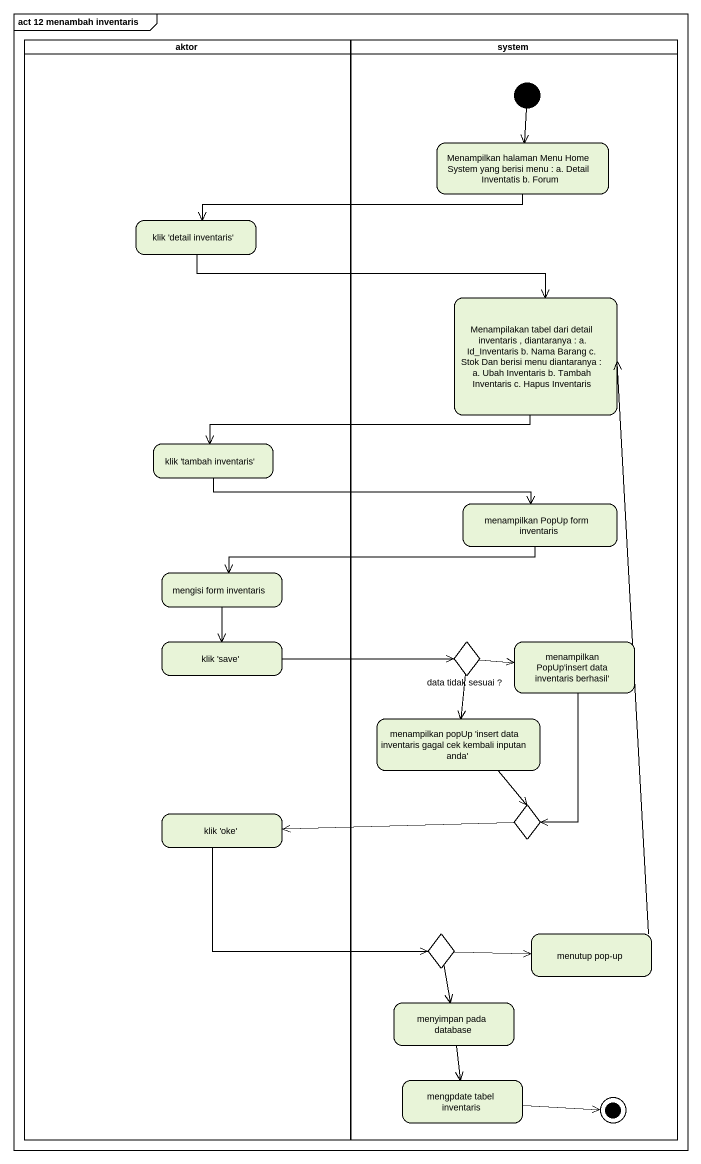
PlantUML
@startuml
mainframe act 12 menambah inventaris
hide empty description
state aktor <<partition>> {
  state "klik 'detail inventaris'" as klik_detail_inventaris
  state "klik 'tambah inventaris'" as klik_tambah_inventaris
  state "mengisi form inventaris" as mengisi_form_inventaris
  state "klik 'save'" as klik_save
  state "klik 'oke'" as klik_oke
}
state system <<partition>> {
  state "Menampilkan halaman Menu Home System yang berisi menu : a. Detail Inventatis b. Forum" as Menampilkan_halaman_Menu
  state "Menampilakan tabel dari detail inventaris , diantaranya : a. Id_Inventaris b. Nama Barang c. Stok Dan berisi menu diantaranya : a. Ubah Inventaris b. Tambah Inventaris c. Hapus Inventaris" as Menampilakan_tabel_dari
  state "menampilkan PopUp form inventaris" as menampilkan_PopUp_form
  state "data tidak sesuai ?" as data_tidak_sesuai <<choice>>
  state "menampilkan PopUp'insert data inventaris berhasil'" as menampilkan_PopUp_insert
  state "menampilkan popUp 'insert data inventaris gagal cek kembali inputan anda'" as menampilkan_popUp_insert
  state choice1 <<choice>>
  state choice2 <<choice>>
  state "menutup pop-up" as menutup_pop_up
  state "menyimpan pada database" as menyimpan_pada_database
  state "mengpdate tabel inventaris" as mengpdate_tabel_inventaris
  [*] --> Menampilkan_halaman_Menu
  mengpdate_tabel_inventaris -right-> [*]
}
Menampilkan_halaman_Menu -left-> klik_detail_inventaris
klik_detail_inventaris -right-> Menampilakan_tabel_dari
Menampilakan_tabel_dari -left-> klik_tambah_inventaris
klik_tambah_inventaris -right-> menampilkan_PopUp_form
menampilkan_PopUp_form -left-> mengisi_form_inventaris
mengisi_form_inventaris --> klik_save
klik_save -right-> data_tidak_sesuai
data_tidak_sesuai -right-> menampilkan_PopUp_insert
data_tidak_sesuai --> menampilkan_popUp_insert
menampilkan_PopUp_insert --> choice1
menampilkan_popUp_insert --> choice1
klik_oke -right-> choice2
choice1 -left-> klik_oke
choice2 -right-> menutup_pop_up
choice2 --> menyimpan_pada_database
menutup_pop_up -up-> Menampilakan_tabel_dari
menyimpan_pada_database --> mengpdate_tabel_inventaris
@enduml
